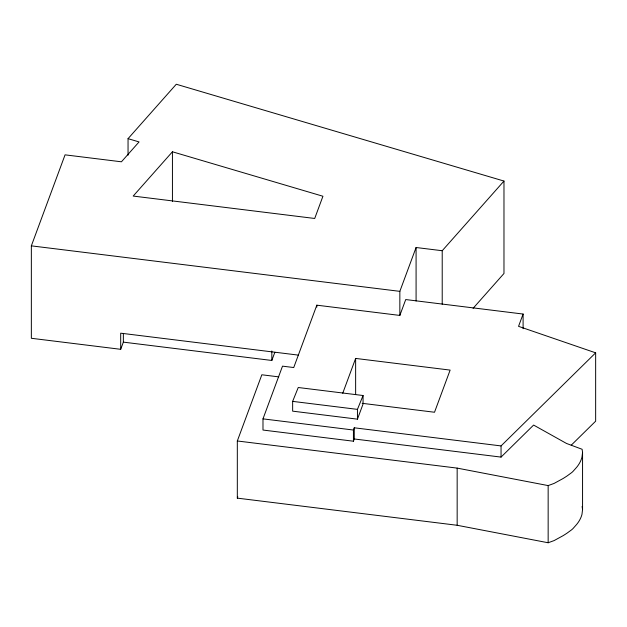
<?xml version="1.0" encoding="UTF-8"?>
<svg xmlns="http://www.w3.org/2000/svg" width="627" height="627" viewBox="0 0 627 627"><rect width="100%" height="100%" fill="white"/><g stroke="black" fill="none" stroke-linecap="round" stroke-linejoin="round"><path stroke-width="0.94" d="M278.756 376.866L261.835 374.781L237.32 440.977L237.32 498.136L457.161 525.277L548.155 542.755L554.111 540.584L562.96 535.756A144.633 83.501 0 0 0 567.145 533.075L571.628 529.799A32.894 18.99 0 0 0 573.102 528.451L576.675 524.415A62.504 36.084 0 0 0 581.974 514.375L582.561 509.571L582.561 452.404L582.115 449.277L566.51 443.461L533.608 425.067L501.051 457.099L354.255 438.978L353.432 441.212L262.987 430.044L262.987 418.867L282.511 366.152L293.734 367.54L316.831 305.177L399.846 315.428L405.724 299.557L523.098 314.049L523.098 328.697M582.561 452.404L581.958 457.208A62.504 36.084 0 0 1 576.691 467.256L573.102 471.285A32.894 18.99 0 0 1 571.628 472.64L567.145 475.909A144.633 83.501 0 0 1 562.96 478.589L554.111 483.417L548.155 485.588L457.161 468.11L237.32 440.977M123.354 333.588L123.354 342.13L120.69 349.31L31.35 338.282L31.35 245.855L65.059 154.845L121.434 161.805L139.061 141.921L128.049 138.669L128.049 155.206M123.354 342.13L271.82 360.462L274.83 352.327M237.32 498.136L237.805 496.827M342.734 393.247L355.634 358.425L450.131 370.095L434.519 412.245L362.202 403.318M399.846 315.428L399.846 291.351L416.085 247.508L442.215 250.729L503.975 181.054L176.281 84.245L128.049 138.669M353.432 441.212L353.432 430.028L354.255 427.794L501.051 445.922L595.65 352.829L518.545 326.346L523.098 314.049M357.453 419.157L363.057 404.023L363.057 395.512L298.248 387.51L292.644 401.374L292.644 411.155L357.453 419.157L357.453 409.376L363.057 395.512M172.433 151.781L133.19 196.063L314.707 218.47L322.936 196.243L172.433 151.781L172.433 201.392M473.095 308.319L503.975 273.482L503.975 181.054M571.252 445.186L595.65 421.179L595.65 352.829M31.35 245.855L399.846 291.351M298.381 355.117L120.69 333.18L120.69 349.31M292.644 401.374L357.453 409.376M262.987 418.867L353.432 430.028M582.115 506.444L582.561 509.571M548.155 485.588L548.155 542.755M501.051 445.922L501.051 457.099M457.161 468.11L457.161 525.277M442.215 250.729L442.215 304.244M416.085 247.508L416.085 301.015M355.634 358.425L355.634 394.548M354.255 427.794L354.255 438.978M316.831 305.177L316.831 307.112M271.82 350.971L271.82 360.462"/></g></svg>
